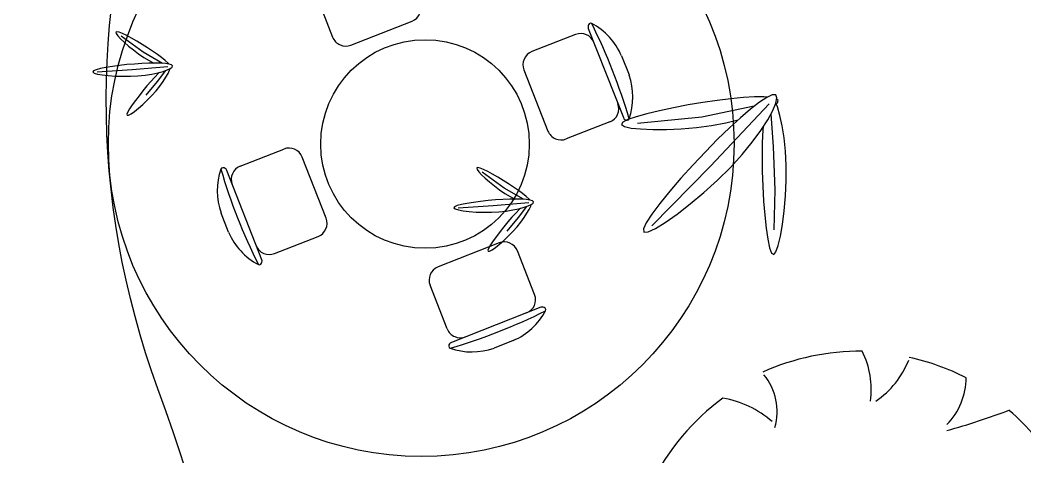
# Model space of a CAD drawing. Extents: x 302512 to 1034855, y -184136 to 410364.
# Drawn here: x 567572 to 572390, y 313544 to 315638 of the extents above; entities that cross this region are included whole.
import ezdxf

# ---------------------------------------------------------------- set-up
doc = ezdxf.new("R2010")
doc.units = 0
doc.header["$MEASUREMENT"] = 0
for name, color, linetype in [('F', 5, 'Continuous'), ('PUB_TEXT', 7, 'Continuous'), ('坐椅', 7, 'Continuous'), ('建筑', 2, 'Continuous'), ('树', 80, 'Continuous'), ('绿化', 97, 'Continuous'), ('绿地', 3, 'Continuous')]:
    doc.layers.add(name, color=color, linetype=linetype)
doc.styles.add('DIM_FONT', font='SIMPLEX.shx', dxfattribs={"width": 0.8})

# ---------------------------------------------------------------- blocks, each defined once
blk = doc.blocks.new('M_C26ZLR')
for p, q in [((-57.5, 1023.5), (41.6, 1023.5)), ((-237.9, 923.5), (222.1, 923.5)), ((-232.9, 856), (-232.9, 631)), ((217.1, 856), (217.1, 631)), ((-165.4, 563.5), (149.6, 563.5)), ((-939.3, -237.9), (-939.3, 222.1)), ((-871.8, 217.1), (-646.8, 217.1)), ((856, 217.1), (631, 217.1)), ((923.5, 222.1), (923.5, -237.9)), ((-579.3, -165.4), (-579.3, 149.6)), ((563.5, 149.6), (563.5, -165.4)), ((-1039.3, -57.5), (-1039.3, 41.6)), ((1023.5, 41.6), (1023.5, -57.5)), ((-871.8, -232.9), (-646.8, -232.9)), ((856, -232.9), (631, -232.9)), ((149.6, -579.3), (-165.4, -579.3)), ((-232.9, -871.8), (-232.9, -646.8)), ((217.1, -871.8), (217.1, -646.8)), ((222.1, -939.3), (-237.9, -939.3)), ((41.6, -1039.3), (-57.5, -1039.3))]:
    blk.add_line(p, q)
blk.add_circle((-7.9, -7.9), 500)
for centre, radius, start, end in [((-47.8, 708), 315.6, 91.7651, 130.7265), ((31.9, 708), 315.6, 49.2735, 88.2349), ((-247.2, 939.6), 10, 130.7265, 202.67), ((-237.9, 943.5), 20, 202.67, 270), ((-7.9, -1754.4), 2712.7, 84.8023, 95.1977), ((-165.4, 856), 67.5, 90, 180), ((149.6, 856), 67.5, 0, 90), ((222.1, 943.5), 20, 270, 337.33), ((231.3, 939.6), 10, 337.33, 49.2735), ((-165.4, 631), 67.5, 180, 270), ((149.6, 631), 67.5, 270, 0), ((-955.5, 231.3), 10, 67.33, 139.2735), ((939.6, 231.3), 10, 40.7265, 112.67), ((-723.9, 31.9), 315.6, 139.2735, 178.2349), ((1738.5, -7.9), 2712.7, 174.8023, 185.1977), ((-959.3, 222.1), 20, 0, 67.33), ((-871.8, 149.6), 67.5, 90, 180), ((-646.8, 149.6), 67.5, 0, 90), ((631, 149.6), 67.5, 90, 180), ((856, 149.6), 67.5, 0, 90), ((943.5, 222.1), 20, 112.67, 180), ((708, 31.9), 315.6, 1.7651, 40.7265), ((-1754.4, -7.9), 2712.7, 354.8023, 5.1977), ((-723.9, -47.8), 315.6, 181.7651, 220.7265), ((708, -47.8), 315.6, 319.2735, 358.2349), ((-871.8, -165.4), 67.5, 180, 270), ((-646.8, -165.4), 67.5, 270, 0), ((631, -165.4), 67.5, 180, 270), ((856, -165.4), 67.5, 270, 0), ((-959.3, -237.9), 20, 292.67, 0), ((943.5, -237.9), 20, 180, 247.33), ((-955.5, -247.2), 10, 220.7265, 292.67), ((939.6, -247.2), 10, 247.33, 319.2735), ((-165.4, -646.8), 67.5, 90, 180), ((149.6, -646.8), 67.5, 0, 90), ((-165.4, -871.8), 67.5, 180, 270), ((149.6, -871.8), 67.5, 270, 0), ((-247.2, -955.5), 10, 157.33, 229.2735), ((-237.9, -959.3), 20, 90, 157.33), ((-47.8, -723.9), 315.6, 229.2735, 268.2349), ((-7.9, 1738.5), 2712.7, 264.8023, 275.1977), ((31.9, -723.9), 315.6, 271.7651, 310.7265), ((222.1, -959.3), 20, 22.67, 90), ((231.3, -955.5), 10, 310.7265, 22.67)]:
    blk.add_arc(centre, radius, start, end)
at = {"width": 0.8, "flags": 9}
for tag in ['XSIZE', 'YSIZE']:
    blk.add_attdef(tag, (0, 0), '', height=0.5, dxfattribs=at)
blk = doc.blocks.new('_F43BVI')
at = {"layer": '绿地'}
for p, q in [((1.207, 0.0113), (1.2027, 0.0085)), ((1.2124, 0.0078), (1.207, 0.0113)), ((1.2223, 0.0044), (1.2117, 0.0036)), ((1.2158, 0), (1.2124, 0.0078)), ((1.2444, 0.0038), (1.2223, 0.0044)), ((1.271, 0.0011), (1.2444, 0.0038)), ((1.3012, -0.0038), (1.271, 0.0011)), ((1.1874, -0.0207), (1.1803, -0.0432)), ((1.1907, -0.0126), (1.1874, -0.0207)), ((1.2083, -0.0136), (1.3121, -0.2025)), ((1.2338, -0.0168), (1.3148, -0.0373)), ((1.3343, -0.011), (1.3012, -0.0038)), ((1.3694, -0.0206), (1.3343, -0.011)), ((1.4057, -0.0325), (1.3694, -0.0206)), ((1.1803, -0.0432), (1.1732, -0.0702)), ((1.259, -0.046), (1.2668, -0.0492)), ((1.2668, -0.0492), (1.2965, -0.0601)), ((1.3148, -0.0373), (1.4187, -0.0669)), ((1.4419, -0.0461), (1.4057, -0.0325)), ((1.4764, -0.0607), (1.4419, -0.0461)), ((1.1732, -0.0702), (1.1662, -0.1011)), ((1.2023, -0.0509), (1.1878, -0.185)), ((1.2965, -0.0601), (1.3292, -0.0712)), ((1.3292, -0.0712), (1.3642, -0.0822)), ((1.4187, -0.0669), (1.5138, -0.1006)), ((1.5079, -0.0754), (1.4764, -0.0607)), ((1.5348, -0.0895), (1.5079, -0.0754)), ((1.1662, -0.1011), (1.1595, -0.135)), ((1.2198, -0.1322), (1.2225, -0.1003)), ((1.3642, -0.0822), (1.4007, -0.0927)), ((1.4007, -0.0927), (1.4371, -0.1024)), ((1.5556, -0.1022), (1.5348, -0.0895)), ((1.4371, -0.1024), (1.4722, -0.1109)), ((1.4722, -0.1109), (1.5043, -0.1178)), ((1.5043, -0.1178), (1.532, -0.1226)), ((1.532, -0.1226), (1.5537, -0.1248)), ((1.5537, -0.1248), (1.5681, -0.1242)), ((1.569, -0.1127), (1.5556, -0.1022)), ((1.5681, -0.1242), (1.5735, -0.1202)), ((1.5735, -0.1202), (1.569, -0.1127)), ((1.1595, -0.135), (1.1532, -0.1712)), ((1.2149, -0.1683), (1.2198, -0.1322)), ((1.1532, -0.1712), (1.1475, -0.2087)), ((1.2079, -0.2058), (1.2149, -0.1683)), ((1.1878, -0.185), (1.1527, -0.3448)), ((1.3121, -0.2025), (1.4087, -0.3903)), ((1.1475, -0.2087), (1.1426, -0.2461)), ((1.1991, -0.2435), (1.2079, -0.2058)), ((1.1426, -0.2461), (1.1388, -0.282)), ((1.1891, -0.2796), (1.1991, -0.2435)), ((1.1388, -0.282), (1.1361, -0.3147)), ((1.1786, -0.3127), (1.1891, -0.2796)), ((1.1361, -0.3147), (1.135, -0.3427)), ((1.1681, -0.3412), (1.1786, -0.3127)), ((1.135, -0.3427), (1.1356, -0.3646)), ((1.1583, -0.3635), (1.1681, -0.3412)), ((1.1356, -0.3646), (1.1381, -0.3788)), ((1.1381, -0.3788), (1.1427, -0.3836)), ((1.1427, -0.3836), (1.1496, -0.3782)), ((1.1496, -0.3782), (1.1583, -0.3635)), ((1.2452, -0.6771), (1.2032, -0.7151)), ((1.2199, -0.6827), (1.2083, -0.6915)), ((1.2307, -0.675), (1.2199, -0.6827)), ((1.2405, -0.6685), (1.2307, -0.675)), ((1.2576, -0.6671), (1.2373, -0.7553)), ((1.249, -0.6635), (1.2405, -0.6685)), ((1.2523, -0.6619), (1.249, -0.6635)), ((1.267, -0.6654), (1.2634, -0.6627)), ((1.2646, -0.6753), (1.2843, -0.7043)), ((1.2737, -0.6718), (1.267, -0.6654)), ((1.2813, -0.6801), (1.2737, -0.6718)), ((1.2894, -0.69), (1.2813, -0.6801)), ((1.1962, -0.7011), (1.1839, -0.7112)), ((1.2083, -0.6915), (1.1962, -0.7011)), ((1.2164, -0.7174), (1.228, -0.7075)), ((1.228, -0.7075), (1.2378, -0.6982)), ((1.2644, -0.6915), (1.2659, -0.6946)), ((1.2659, -0.6946), (1.2722, -0.7063)), ((1.2722, -0.7063), (1.2793, -0.719)), ((1.2843, -0.7043), (1.3086, -0.7426)), ((1.2977, -0.7015), (1.2894, -0.69)), ((1.3061, -0.7143), (1.2977, -0.7015)), ((1.2032, -0.7151), (1.1475, -0.7553)), ((1.1607, -0.7317), (1.1507, -0.7413)), ((1.1719, -0.7216), (1.1607, -0.7317)), ((1.1839, -0.7112), (1.1719, -0.7216)), ((1.1904, -0.7365), (1.2037, -0.7272)), ((1.2037, -0.7272), (1.2164, -0.7174)), ((1.2793, -0.719), (1.2872, -0.7322)), ((1.2872, -0.7322), (1.2957, -0.7457)), ((1.3141, -0.7282), (1.3061, -0.7143)), ((1.3216, -0.7426), (1.3141, -0.7282)), ((1.1366, -0.7568), (1.1334, -0.7619)), ((1.1425, -0.7497), (1.1366, -0.7568)), ((1.1507, -0.7413), (1.1425, -0.7497)), ((1.144, -0.7628), (1.1533, -0.7585)), ((1.1533, -0.7585), (1.1646, -0.7525)), ((1.1646, -0.7525), (1.1771, -0.7451)), ((1.1771, -0.7451), (1.1904, -0.7365)), ((1.2373, -0.7553), (1.215, -0.8412)), ((1.2957, -0.7457), (1.3044, -0.759)), ((1.3044, -0.759), (1.313, -0.7714)), ((1.3284, -0.7569), (1.3216, -0.7426)), ((1.3341, -0.7703), (1.3284, -0.7569)), ((1.1334, -0.7619), (1.1335, -0.7647)), ((1.1335, -0.7647), (1.1372, -0.7649)), ((1.1372, -0.7649), (1.144, -0.7628)), ((1.313, -0.7714), (1.3212, -0.7825)), ((1.3212, -0.7825), (1.3285, -0.7918)), ((1.3386, -0.7822), (1.3341, -0.7703)), ((1.3416, -0.792), (1.3386, -0.7822)), ((1.3285, -0.7918), (1.3347, -0.7986)), ((1.3347, -0.7986), (1.3393, -0.8024)), ((1.3393, -0.8024), (1.3422, -0.8027)), ((1.3429, -0.7991), (1.3416, -0.792)), ((1.3422, -0.8027), (1.3429, -0.7991)), ((0.6367, -1.437), (0.5947, -1.475)), ((0.6114, -1.4426), (0.5998, -1.4514)), ((0.6222, -1.4349), (0.6114, -1.4426)), ((0.632, -1.4284), (0.6222, -1.4349)), ((0.649, -1.427), (0.6287, -1.5152)), ((0.6405, -1.4234), (0.632, -1.4284)), ((0.6438, -1.4218), (0.6405, -1.4234)), ((0.6585, -1.4253), (0.6549, -1.4226)), ((0.6561, -1.4352), (0.6758, -1.4642)), ((0.6652, -1.4317), (0.6585, -1.4253)), ((0.6728, -1.4399), (0.6652, -1.4317)), ((0.6809, -1.4499), (0.6728, -1.4399)), ((0.5877, -1.461), (0.5754, -1.4711)), ((0.5998, -1.4514), (0.5877, -1.461)), ((0.6079, -1.4773), (0.6195, -1.4674)), ((0.6195, -1.4674), (0.6292, -1.4581)), ((0.6559, -1.4514), (0.6574, -1.4545)), ((0.6574, -1.4545), (0.6636, -1.4662)), ((0.6636, -1.4662), (0.6708, -1.4789)), ((0.6758, -1.4642), (0.7, -1.5025)), ((0.6892, -1.4614), (0.6809, -1.4499)), ((0.6976, -1.4742), (0.6892, -1.4614)), ((0.5947, -1.475), (0.539, -1.5152)), ((0.5522, -1.4916), (0.5422, -1.5012)), ((0.5634, -1.4815), (0.5522, -1.4916)), ((0.5754, -1.4711), (0.5634, -1.4815)), ((0.5818, -1.4964), (0.5951, -1.4871)), ((0.5951, -1.4871), (0.6079, -1.4773)), ((0.6708, -1.4789), (0.6787, -1.4921)), ((0.6787, -1.4921), (0.6872, -1.5056)), ((0.7056, -1.4881), (0.6976, -1.4742)), ((0.7131, -1.5025), (0.7056, -1.4881)), ((0.5281, -1.5167), (0.5249, -1.5218)), ((0.534, -1.5096), (0.5281, -1.5167)), ((0.5422, -1.5012), (0.534, -1.5096)), ((0.5355, -1.5227), (0.5448, -1.5184)), ((0.5448, -1.5184), (0.5561, -1.5124)), ((0.5561, -1.5124), (0.5686, -1.505)), ((0.5686, -1.505), (0.5818, -1.4964)), ((0.6287, -1.5152), (0.6065, -1.6011)), ((0.6872, -1.5056), (0.6959, -1.5188)), ((0.6959, -1.5188), (0.7045, -1.5313)), ((0.7199, -1.5168), (0.7131, -1.5025)), ((0.7256, -1.5302), (0.7199, -1.5168)), ((0.5249, -1.5218), (0.525, -1.5246)), ((0.525, -1.5246), (0.5287, -1.5248)), ((0.5287, -1.5248), (0.5355, -1.5227)), ((0.7045, -1.5313), (0.7126, -1.5424)), ((0.7126, -1.5424), (0.72, -1.5517)), ((0.7301, -1.5421), (0.7256, -1.5302)), ((0.7331, -1.5519), (0.7301, -1.5421)), ((0.72, -1.5517), (0.7261, -1.5585)), ((0.7261, -1.5585), (0.7308, -1.5623)), ((0.7308, -1.5623), (0.7336, -1.5626)), ((0.7343, -1.559), (0.7331, -1.5519)), ((0.7336, -1.5626), (0.7343, -1.559))]:
    blk.add_line(p, q, dxfattribs=at)
for points in [[(1.2734, -0.2037), (1.2953, -0.2437), (1.3179, -0.283), (1.3403, -0.32), (1.3616, -0.3531), (1.3809, -0.3807), (1.3974, -0.4012), (1.41, -0.4128), (1.418, -0.4141), (1.4206, -0.4039), (1.4182, -0.3836), (1.4114, -0.3551), (1.4007, -0.3203), (1.3866, -0.2811), (1.3698, -0.2394), (1.3508, -0.197), (1.3303, -0.156), (1.3087, -0.118), (1.2868, -0.0838), (1.2655, -0.054), (1.2453, -0.0291), (1.2271, -0.0097), (1.2117, 0.0036), (1.1998, 0.0102), (1.192, 0.0095), (1.1891, 0.0013), (1.1908, -0.0139), (1.1967, -0.0353), (1.2062, -0.0619), (1.2191, -0.0929), (1.2349, -0.1274), (1.2531, -0.1646)], [(1.2248, -0.7449), (1.2205, -0.7635), (1.2165, -0.7821), (1.2132, -0.8), (1.2106, -0.8164), (1.209, -0.8304), (1.2084, -0.8414), (1.2091, -0.8486), (1.2112, -0.8513), (1.2149, -0.8488), (1.2198, -0.8418), (1.2257, -0.8309), (1.232, -0.817), (1.2386, -0.8008), (1.245, -0.783), (1.2509, -0.7645), (1.2559, -0.7459), (1.2598, -0.7279), (1.2625, -0.7111), (1.2642, -0.6957), (1.2648, -0.6823), (1.2645, -0.6712), (1.2634, -0.6627), (1.2615, -0.6573), (1.2589, -0.6553), (1.2557, -0.6571), (1.252, -0.6623), (1.2478, -0.6706), (1.2434, -0.6817), (1.2388, -0.695), (1.2341, -0.7102), (1.2294, -0.727)], [(0.6163, -1.5048), (0.6119, -1.5234), (0.608, -1.542), (0.6047, -1.5599), (0.6021, -1.5763), (0.6004, -1.5903), (0.5999, -1.6013), (0.6006, -1.6085), (0.6027, -1.6111), (0.6064, -1.6087), (0.6113, -1.6017), (0.6171, -1.5908), (0.6235, -1.5769), (0.6301, -1.5607), (0.6365, -1.5429), (0.6424, -1.5244), (0.6474, -1.5058), (0.6513, -1.4878), (0.654, -1.471), (0.6557, -1.4556), (0.6563, -1.4422), (0.656, -1.4311), (0.6549, -1.4226), (0.653, -1.4172), (0.6504, -1.4152), (0.6472, -1.417), (0.6435, -1.4222), (0.6393, -1.4305), (0.6349, -1.4415), (0.6302, -1.4549), (0.6255, -1.4701), (0.6208, -1.4869)]]:
    blk.add_lwpolyline(points, close=True, dxfattribs=at)
at = {"style": 'DIM_FONT', "width": 0.7, "flags": 9}
for tag in ['YSIZE', 'XSIZE']:
    blk.add_attdef(tag, (0, 0), '', height=0.5, dxfattribs=at)
blk = doc.blocks.new('ZU')
at = {"layer": '绿地', "xscale": 1.5, "yscale": 1.5, "zscale": 0.001, "rotation": 260.5308552460376}
blk.add_blockref('_F43BVI', (-0.8522, 0.1655), dxfattribs=at)
blk = doc.blocks.new('A$C0B5A7686')
at = {"layer": '树', "linetype": 'ByBlock', "xscale": 640, "yscale": 640, "zscale": 640, "rotation": 151.15692544915}
blk.add_blockref('ZU', (642.8, 1492.6), dxfattribs=at)
blk = doc.blocks.new('A$C750B0621')
at = {"layer": '树'}
blk.add_blockref('A$C0B5A7686', (0, 0), dxfattribs=at)
blk = doc.blocks.new('A$C5AB93D8E')
at = {"layer": '绿化', "xscale": 0.8, "yscale": 0.8, "zscale": 0.8}
blk.add_blockref('A$C750B0621', (0, 0), dxfattribs=at)
blk = doc.blocks.new('A$C68DB62A4')
at = {"layer": '绿化', "rotation": 236.3690562220917}
blk.add_blockref('A$C5AB93D8E', (801.7, 2393.5), dxfattribs=at)
blk = doc.blocks.new('_F37GYG')
at = {"layer": '绿化', "linetype": 'ByBlock', "xscale": 0.2867748092958204, "yscale": 0.2867748092958204, "zscale": 0.2867748092958204}
blk.add_blockref('A$C68DB62A4', (-306.06, -300.5), dxfattribs=at)
at = {"style": 'DIM_FONT', "width": 0.8, "flags": 9}
for tag in ['YSIZE', 'XSIZE']:
    blk.add_attdef(tag, (0, 0), '', height=0.5, dxfattribs=at)
blk = doc.blocks.new('M_F13')
for p, q in [((-484.2, 239.4), (-484.2, 239.4)), ((-397.3, 192.8), (-484.2, 239.4)), ((-515.2, 179.5), (-397.3, 192.8))]:
    blk.add_line(p, q)
blk.add_circle((-3.1, 3.1), 38.2)
for centre, radius, start, end in [((-8.4, 3.4), 532.2, 89.3321, 114.3856), ((-174.8, 449.1), 193, 352.0775, 26.6128), ((-84.6, 589.5), 201.8, 304.1868, 338.5411), ((-8.4, 3.4), 530.6, 62.8767, 77.7021), ((-325.4, 399.2), 130, 343.6555, 39.76), ((79.9, 476.3), 153.7, 315.8454, 359.7651), ((-8.4, 3.4), 526.7, 126.0751, 153.6245), ((-355.5, 207.8), 224.4, 48.5203, 80.5151), ((-244.4, 1929.2), 1632.2, 285.4397, 290.7099), ((-8.4, 3.4), 523.3, 31.4098, 49.4752), ((411.9, 44.1), 233.6, 83.5323, 121.6544), ((958.8, 2090.9), 1965.5, 250.0865, 256.3451), ((-8.4, 3.4), 536.5, 160.8426, 187.275), ((-8.4, 3.4), 533.6, 340.3307, 19.43), ((-610.2, -941.9), 880.1, 77.3728, 85.4649), ((-4.5, -499.5), 586.7, 134.7782, 147.3315), ((357.6, 465.1), 655.6, 266.7455, 282.0146), ((-8.4, 3.4), 524.2, 200.8103, 231.4392), ((-0.1, -630.5), 545.2, 39.6536, 53.993), ((-8.4, 3.4), 514.1, 305.394, 326.2464), ((-250.9, -395.6), 87.2, 97.741, 188.8107), ((-1350.5, -519.1), 1107.8, 2.9465, 10.9238), ((295.6, -375.7), 163.5, 170.6314, 220.6278), ((325.4, -117.7), 300.2, 230.4582, 263.1093), ((125, -442.2), 220.3, 160.6009, 199.3991), ((100.3, -356.5), 177.9, 186.1912, 248.4952), ((-8.4, 3.4), 521.9, 243.1498, 261.8356), ((-8.4, 3.4), 527.3, 274.7236, 290.3277)]:
    blk.add_arc(centre, radius, start, end)
at = {"width": 0.8, "flags": 9}
for tag, p in [('XSIZE', (-62.5, 12.5)), ('YSIZE', (9.4, 6.2))]:
    blk.add_attdef(tag, p, '', height=0.2, dxfattribs=at)

msp = doc.modelspace()

# ---------------------------------------------------------------- hatches: boundary and pattern name
at = {"linetype": 'ByBlock', "lineweight": 5}
h = msp.add_hatch(color=256, dxfattribs=at)
h.paths.add_polyline_path([(522592.5, 349253.9), (520797, 349301.4), (520829.7, 350538.8), (522625.3, 350491.3)], flags=16)
h.paths.add_polyline_path([(519829.3, 348499.2), (521552.6, 344814.8), (523659.8, 348397.9)], flags=17)
edge = h.paths.add_edge_path()
edge.add_line((572984.2, 342026.3), (375866.6, 347237.3))
edge.add_line((522608.4, 351499.9), (519298.7, 226302.4))

# ---------------------------------------------------------------- linework, layer by layer
at = {"layer": 'F'}
for points in [[(567670.3, 307062.4, 0.221488), (568233.5, 313871.1, -0.365338), (569991.2, 318729.5, 0.301763), (571912, 322591.5, 0.301763)], [(566274.8, 307101.4, 0.246699), (567107.6, 313455.8, -0.365338), (569391.7, 319769.1, 0.268044), (570742.3, 322106.6, 0.268044)]]:
    msp.add_lwpolyline(points, format="xyb", dxfattribs=at)
at = {"layer": '建筑', "linetype": 'ByBlock'}
msp.add_circle((569495.6, 315046.4), 1500, dxfattribs=at)

# ---------------------------------------------------------------- block references
at = {"layer": 'PUB_TEXT', "linetype": 'ByBlock', "rotation": 291.4399390219763}
msp.add_blockref('M_C26ZLR', (569524.1, 315039.9), dxfattribs=at)
at = {"layer": '坐椅', "xscale": 8.626176000000003, "yscale": 8.626176000000003, "zscale": 8.626176000000003}
msp.add_blockref('_F37GYG', (570432.2, 317106.6), dxfattribs=at)
at = {"layer": '树', "xscale": 2.111687884800001, "yscale": 2.111687884800001, "zscale": 2.111687884800001}
msp.add_blockref('M_F13', (571614.8, 312919.6), dxfattribs=at)

doc.saveas('drawing.dxf')
